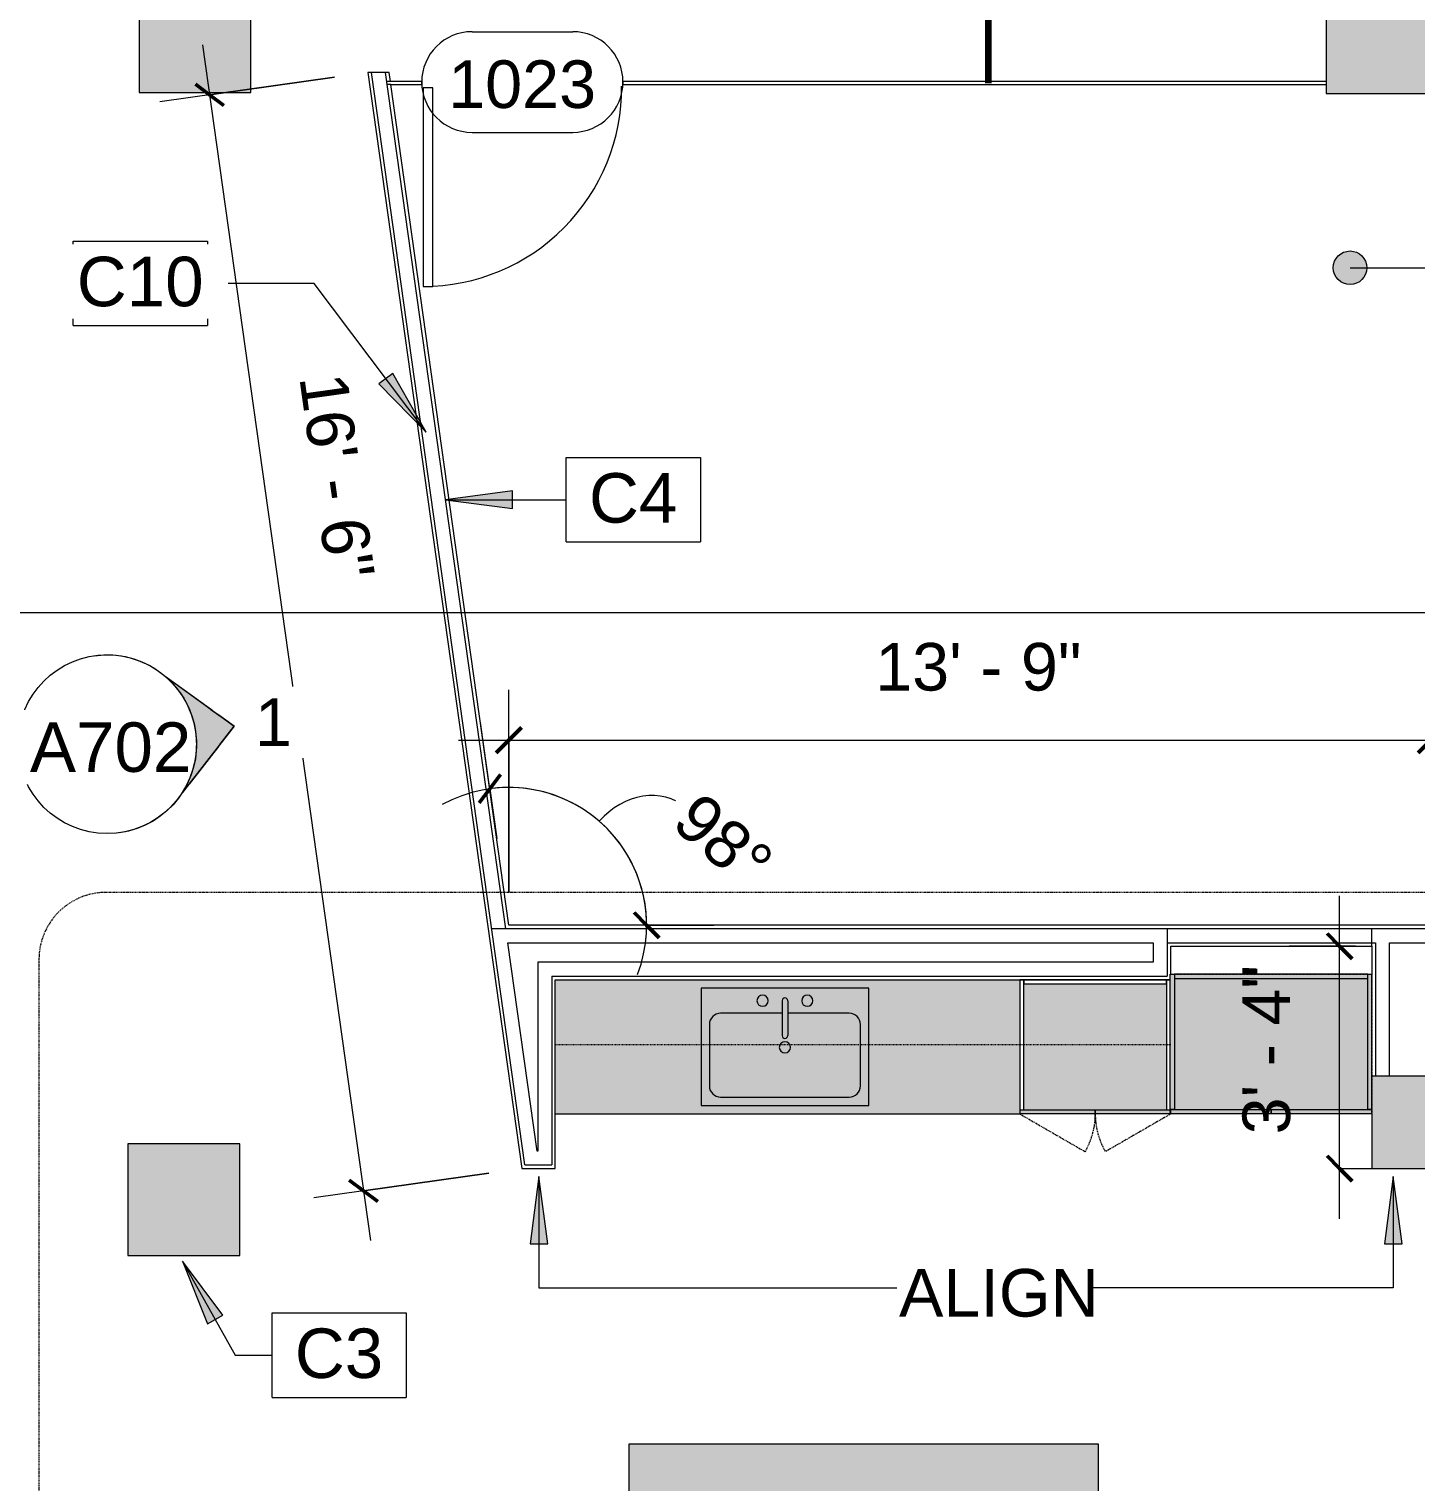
# Model space of a CAD drawing. Header units: inches. Extents: x 920 to 3811, y -644 to 2589.
# Drawn here: x 3422.3 to 3670.3, y 1480 to 1739.8 of the extents above; entities that cross this region are included whole.
import ezdxf

# ---------------------------------------------------------------- set-up
doc = ezdxf.new("R2010")
doc.units = ezdxf.units.IN
doc.header["$MEASUREMENT"] = 0
for name, pattern in [('Dash', [0.25, 0.125, -0.125]), ('Dash 1_8_', [0.25, 0.125, -0.125]), ('Dash Dot 3_16_', [0.3125, 0.1875, -0.0625, 0, -0.0625]), ('Hidden', [0.28125, 0.1875, -0.09375])]:
    doc.linetypes.add(name, pattern=pattern)
for name, color, linetype, lineweight in [('A-ANNO-DIMS', 211, 'Continuous', 9), ('A-ANNO-DIMS-96', 211, 'Continuous', 9), ('A-ANNO-KEYN', 231, 'Continuous', 9), ('A-ANNO-SYMB', 150, 'Continuous', 9), ('A-AREA-IDEN', 2, 'Continuous', 9), ('A-DETL', 90, 'Continuous', 9), ('A-DOOR', 31, 'Continuous', 13), ('A-DOOR-IDEN', 31, 'Continuous', 9), ('A-WALL', 113, 'Continuous', 13), ('A-WALL-IDEN', 211, 'Continuous', 9), ('G-ANNO-SYMB', 111, 'Continuous', 9), ('G-ANNO-TEXT', 231, 'Continuous', 9), ('I-WALL', 2, 'Continuous', 13), ('P-SANR-FIXT', 6, 'Continuous', 9), ('Q-CASE', 31, 'Continuous', 9), ('Q-CASE-HDLN', 31, 'Dash', 9), ('S-COLS', 52, 'Continuous', 13)]:
    doc.layers.add(name, color=color, linetype=linetype, lineweight=lineweight)
doc.styles.add('Arial', font='arial.ttf', dxfattribs={"height": 8.851796})
doc.styles.add('Swis721 Lt BT', font='swissl.ttf', dxfattribs={"height": 8.514638})
doc.dimstyles.new('OTJ_-_3_32__Linear__1_2__Tolerance', dxfattribs={"dimscale": 12, "dimtxt": 9, "dimasz": 0.375, "dimexe": 0.75, "dimexo": 0.5, "dimgap": 0.5, "dimtad": 1, "dimdec": 1, "dimrnd": 0.5, "dimzin": 3, "dimdsep": 46, "dimlunit": 4, "dimtxsty": 'Swis721 Lt BT', "dimblk1": 'OBLIQUE', "dimblk2": 'OBLIQUE', "dimsah": 1, "dimcen": 0.09, "dimdle": 0.75, "dimazin": 0, "dimtfac": 1, "dimtdec": 4, "dimtix": 1, "dimtmove": 0, "dimatfit": 3, "dimfxl": 1, "dimtvp": 1, "dimfrac": 2, "dimtolj": 1, "dimtzin": 0, "dimarcsym": 2})
doc.dimstyles.new('OTJ_-_3_32__Linear__1_2__Tolerance_1', dxfattribs={"dimscale": 12, "dimtxt": 9, "dimasz": 0.375, "dimexe": 0.75, "dimexo": 0.5, "dimgap": 0.5, "dimtad": 1, "dimdec": 1, "dimrnd": 0.5, "dimzin": 3, "dimdsep": 46, "dimlunit": 4, "dimtxsty": 'Swis721 Lt BT', "dimblk1": 'OBLIQUE', "dimblk2": 'OBLIQUE', "dimsah": 1, "dimcen": 0.09, "dimdle": 0.75, "dimazin": 0, "dimtfac": 1, "dimtdec": 4, "dimtix": 1, "dimtmove": 2, "dimatfit": 3, "dimfxl": 1, "dimtvp": 1, "dimfrac": 2, "dimtolj": 1, "dimtzin": 0, "dimarcsym": 2})
doc.dimstyles.new('OTJ_-_Angular_-_3_32__Nearest_Whole_Degree_Tolerance_8', dxfattribs={"dimscale": 12, "dimtxt": 9, "dimasz": 0.375, "dimexe": 0.75, "dimexo": 0.5, "dimgap": 0.5, "dimtad": 1, "dimdec": 1, "dimrnd": 0.5, "dimzin": 3, "dimdsep": 46, "dimlunit": 4, "dimtxsty": 'Swis721 Lt BT', "dimblk1": 'OBLIQUE', "dimblk2": 'OBLIQUE', "dimsah": 1, "dimcen": 0.09, "dimdle": 0.75, "dimadec": 0, "dimazin": 2, "dimtfac": 1, "dimtdec": 4, "dimtix": 1, "dimtmove": 1, "dimatfit": 3, "dimfxl": 1, "dimtvp": 1, "dimtfill": 1, "dimfrac": 2, "dimtolj": 1, "dimtzin": 0, "dimarcsym": 2})

# ---------------------------------------------------------------- blocks, each defined once
blk = doc.blocks.new('Concrete-Rectangular-Column - 20 X 20-5040037-ELEVATION 10 -')
at = {"layer": 'S-COLS'}
blk.add_hatch(color=10, dxfattribs=at).paths.add_polyline_path([(10, -10), (10, 10), (-10, 10), (-10, -10)], flags=0)
at = {"layer": 'S-COLS', "color": 8, "lineweight": 20}
for p, q in [((10, 10), (-10, 10)), ((-10, 10), (-10, -10)), ((10, -10), (10, 10)), ((-10, -10), (10, -10))]:
    blk.add_line(p, q, dxfattribs=at)
blk = doc.blocks.new('Concrete-Rectangular-Column - 20 X 20-V1-ELEVATION 10 -')
at = {"layer": 'S-COLS'}
blk.add_hatch(color=10, dxfattribs=at).paths.add_polyline_path([(10, -10), (10, 10), (-10, 10), (-10, -10)], flags=0)
at = {"layer": 'S-COLS', "color": 8, "lineweight": 20}
for p, q in [((10, 10), (-10, 10)), ((-10, 10), (-10, -10)), ((10, -10), (10, 10)), ((-10, -10), (10, -10))]:
    blk.add_line(p, q, dxfattribs=at)
blk = doc.blocks.new('Concrete-Rectangular-Column - 15 x 16_5-5034465-ELEVATION 10 -')
at = {"layer": 'S-COLS'}
blk.add_hatch(color=10, dxfattribs=at).paths.add_polyline_path([(-7.5, -8.25), (7.5, -8.25), (7.5, 8.25), (-7.5, 8.25), (-7.5, 1.5)], flags=0)
at = {"layer": 'S-COLS', "color": 8, "lineweight": 20}
for p, q in [((7.5, 8.25), (-7.5, 8.25)), ((7.5, -8.25), (7.5, 8.25)), ((-7.5, 1.5), (-7.5, -8.25)), ((-7.5, -8.25), (7.5, -8.25))]:
    blk.add_line(p, q, dxfattribs=at)
blk = doc.blocks.new('Concrete-Rectangular-Column - 24 x 30-4406399-ELEVATION 10 -')
at = {"layer": 'S-COLS'}
blk.add_hatch(color=10, dxfattribs=at).paths.add_polyline_path([(12, -15), (12, 15), (-12, 15), (-12, -15)], flags=0)
at = {"layer": 'S-COLS', "color": 8, "lineweight": 20}
for p, q in [((12, 15), (-12, 15)), ((-12, 15), (-12, -15)), ((12, -15), (12, 15)), ((-12, -15), (12, -15))]:
    blk.add_line(p, q, dxfattribs=at)
blk = doc.blocks.new('C-Counter Top-no backsplash - 34_ HEIGHT-5730538-ELEVATION 10 -')
at = {"layer": 'Q-CASE'}
h = blk.add_hatch(color=50, dxfattribs=at)
h.paths.add_polyline_path([(35.82, -23), (35.82, 1), (-47.26, 1), (-47.26, -23), (25.9, -23)], flags=0)
h.paths.add_polyline_path([(62.07, -22.25), (62.07, 0.25), (36.57, 0.25), (36.57, -22.25), (59.69, -22.25)], flags=0)
blk.add_line((-47.26, -23), (35.82, -23), dxfattribs=at)
blk = doc.blocks.new('Single Glass_All Glass_Frameless - 3_-0_x8_-0_-4752845-ELEVATION 10 -')
at = {"layer": 'A-DOOR'}
for p, q in [((19.99, 36.46), (19.99, 0.96)), ((21.74, 36.46), (19.99, 36.46)), ((21.74, 0.96), (21.74, 36.46)), ((19.99, 0.96), (21.74, 0.96))]:
    blk.add_line(p, q, dxfattribs=at)
at = {"layer": 'A-DOOR', "lineweight": 9}
blk.add_arc((21.74, 0.96), 35.5, 90, 180.5, dxfattribs=at)
blk = doc.blocks.new('Sink Kitchen-Single - 30_ x 21_-4270808-ELEVATION 10 -')
at = {"layer": 'P-SANR-FIXT'}
for p, q in [((15.62, 10.59), (-14.38, 10.59)), ((-14.38, 10.59), (-14.38, -10.41)), ((15.62, -10.41), (15.62, 10.59)), ((0.12, 8.34), (0.12, 2.09)), ((1.12, 8.34), (1.12, 2.09)), ((0.12, 6.09), (-10.88, 6.09)), ((12.12, 6.09), (1.12, 6.09)), ((-12.88, 4.09), (-12.88, -6.91)), ((14.12, -6.91), (14.12, 4.09)), ((-10.88, -8.91), (12.12, -8.91)), ((-14.38, -10.41), (15.62, -10.41))]:
    blk.add_line(p, q, dxfattribs=at)
for centre, radius, start, end in [((-3.38, 8.34), 1, 360, 180), ((-3.38, 8.34), 1, 180, 0), ((0.62, 8.34), 0.5, 360, 180), ((4.62, 8.34), 1, 360, 180), ((4.62, 8.34), 1, 180, 360), ((-10.88, 4.09), 2, 90, 180), ((12.12, 4.09), 2, 360, 90), ((0.62, 0), 1, 360, 180), ((0.62, 0), 1, 180, 0), ((0.62, 2.09), 0.5, 180, 0), ((-10.88, -6.91), 2, 180, 270), ((12.12, -6.91), 2, 270, 0)]:
    blk.add_arc(centre, radius, start, end, dxfattribs=at)
blk = doc.blocks.new('CW Cupbd Combined - Oven Tower 84_h x 24_d _2 Microwaves_-6288481-ELEVATION 10 -')
at = {"layer": 'Q-CASE'}
for points in [[(2.75, -26.36), (15.5, -26.36), (15.5, -25.61), (2, -25.61), (2, -26.36)], [(15.5, -26.36), (28.9, -26.36), (28.9, -25.61), (15.5, -25.61)]]:
    blk.add_hatch(color=50, dxfattribs=at).paths.add_polyline_path(points, flags=0)
at = {"layer": 'Q-CASE', "lineweight": 20}
for p, q in [((2.75, -2.36), (2, -2.36)), ((2, -2.36), (2, -25.61)), ((2.75, -25.61), (2.75, -2.36)), ((28.25, -2.36), (2.75, -2.36)), ((2.75, -2.36), (2.75, -3.11)), ((28.9, -2.36), (28.25, -2.36)), ((28.25, -2.36), (28.25, -25.61)), ((28.25, -3.11), (28.25, -2.36)), ((2.75, -3.11), (28.25, -3.11))]:
    blk.add_line(p, q, dxfattribs=at)
at = {"layer": 'Q-CASE'}
for p, q in [((2, -25.61), (15.5, -25.61)), ((2, -25.61), (2, -26.36)), ((15.5, -26.36), (15.5, -25.61)), ((15.5, -25.61), (29, -25.61)), ((15.5, -25.61), (15.5, -26.36)), ((29, -26.36), (29, -25.61)), ((15.5, -26.36), (2, -26.36)), ((29, -26.36), (15.5, -26.36))]:
    blk.add_line(p, q, dxfattribs=at)
at = {"layer": 'Q-CASE', "linetype": 'Hidden'}
for p, q in [((2, -26.36), (13.69, -33.11)), ((29, -26.36), (17.3, -33.11))]:
    blk.add_line(p, q, dxfattribs=at)
for centre, start, end in [((2, -26.36), 330, 0.5), ((29, -26.36), 179.5, 210)]:
    blk.add_arc(centre, 13.5, start, end, dxfattribs=at)
blk = doc.blocks.new('Casework 1 - Casework 1-5380903-ELEVATION 10 -')
at = {"layer": 'Q-CASE'}
blk.add_hatch(color=50, dxfattribs=at).paths.add_polyline_path([(6068.48, 1426.72), (6152.48, 1426.72), (6152.48, 1486.72), (6068.48, 1486.72)], flags=0)
for p, q in [((6152.48, 1486.72), (6068.48, 1486.72)), ((6068.48, 1486.72), (6068.48, 1426.72)), ((6152.48, 1426.72), (6152.48, 1486.72)), ((6068.48, 1426.72), (6152.48, 1426.72))]:
    blk.add_line(p, q, dxfattribs=at)
blk = doc.blocks.new('CW Cupbd Ohead - 22_h x 25_d - 2 Doors-6283917-ELEVATION 10 -')
at = {"layer": 'Q-CASE'}
for points in [[(2, -26.57), (2.75, -26.57), (2.75, -2.36), (2, -2.36), (2, -3.36)], [(37.34, -3.11), (37.34, -2.36), (2.75, -2.36), (2.75, -3.11), (15.25, -3.11)], [(38.09, -26.57), (38.09, -2.36), (37.34, -2.36), (37.34, -26.57)], [(2.75, -26.57), (37.34, -26.57), (37.34, -3.11), (2.75, -3.11), (2.75, -3.36)], [(15.25, -27.36), (20.04, -27.36), (20.04, -26.57), (2, -26.61), (2, -27.36), (2.75, -27.36)], [(38.09, -27.36), (38.09, -26.57), (20.04, -26.57), (20.04, -27.36), (37.34, -27.36)]]:
    blk.add_hatch(color=50, dxfattribs=at).paths.add_polyline_path(points, flags=0)
for p, q in [((2, -2.36), (2.75, -2.36)), ((2, -26.57), (2, -2.36)), ((2.75, -2.36), (2.75, -26.57)), ((37.34, -2.36), (2.75, -2.36)), ((37.34, -2.36), (38.09, -2.36)), ((37.34, -26.57), (37.34, -2.36)), ((38.09, -26.57), (38.09, -2.36)), ((2.75, -3.11), (37.34, -3.11)), ((2, -26.57), (20.04, -26.57)), ((2, -26.57), (2, -27.36)), ((2.75, -26.57), (2, -26.57)), ((20.04, -27.36), (2, -27.36)), ((20.04, -27.36), (20.04, -26.57)), ((20.04, -26.57), (38.09, -26.57)), ((20.04, -26.57), (20.04, -27.36)), ((38.09, -27.36), (20.04, -27.36)), ((38.09, -26.57), (37.34, -26.57)), ((38.09, -27.36), (38.09, -26.57))]:
    blk.add_line(p, q, dxfattribs=at)
at = {"layer": 'Q-CASE-HDLN'}
for p, q in [((2, -27.36), (2, -2.36)), ((2, -2.36), (38.09, -2.36)), ((38.09, -2.36), (38.09, -27.36)), ((38.09, -27.36), (2, -27.36))]:
    blk.add_line(p, q, dxfattribs=at)
blk = doc.blocks.new('Door Tag - Door Tag-41184-ELEVATION 10 -')
at = {"layer": 'A-DOOR-IDEN'}
for p, q in [((-0.09375, 0.09375), (0.09375, 0.09375)), ((-0.09375, -0.09375), (0.09375, -0.09375))]:
    blk.add_line(p, q, dxfattribs=at)
for centre, start, end in [((-0.09375, 0), 90, 270), ((0.09375, 0), 270, 90)]:
    blk.add_arc(centre, 0.09375, start, end, dxfattribs=at)
blk = doc.blocks.new('DIMBLOCK17-ELEVATION 10 -')
at = {"layer": 'A-ANNO-DIMS-96'}
for p, q in [((3504.66, 1603.93), (3502.99, 1615.81)), ((3504.66, 1603.93), (3505.91, 1595.02)), ((3532.72, 1579.53), (3523.72, 1579.53)), ((3532.72, 1579.53), (3532.72, 1579.53)), ((3532.72, 1579.53), (3544.72, 1579.53))]:
    blk.add_line(p, q, dxfattribs=at)
at = {"layer": 'A-ANNO-DIMS-96', "lineweight": 50}
for p, q in [((3504.66, 1603.93), (3506.57, 1606.47)), ((3504.66, 1603.93), (3502.74, 1601.39)), ((3532.72, 1579.53), (3530.47, 1581.78)), ((3532.72, 1579.53), (3534.97, 1577.28))]:
    blk.add_line(p, q, dxfattribs=at)
at = {"layer": 'A-ANNO-DIMS-96'}
for start, end in [(339.0719, 118.9281), (0, 98)]:
    blk.add_arc((3508.08, 1579.53), 24.64, start, end, dxfattribs=at)
blk.add_ellipse((3531.83, 1591.54), major_axis=(7.87, 9.05), ratio=0.83734, start_param=0, end_param=1.570796, dxfattribs=at)
at = {"layer": 'A-ANNO-DIMS-96', "color": 0, "insert": (3542.47, 1603.78), "char_height": 8.515, "width": 19.7143, "attachment_point": 1, "rotation": 319, "line_spacing_factor": 1.00667, "style": 'Swis721 Lt BT', "bg_fill": 3, "box_fill_scale": 1.25, "bg_fill_color": 0, "bg_fill_transparency": 0}
blk.add_mtext('98°', dxfattribs=at)
blk = doc.blocks.new('_Oblique')
at = {"color": 0, "linetype": 'ByBlock', "lineweight": -2}
blk.add_line((-0.5, -0.5), (0.5, 0.5), dxfattribs=at)
blk = doc.blocks.new('DIMBLOCK18-ELEVATION 10 -')
at = {"layer": 'A-ANNO-DIMS-96'}
for p, q in [((3453.29, 1736.96), (3483.34, 1523.14)), ((3476.92, 1731.19), (3445.63, 1726.8)), ((3454.54, 1728.05), (3476.92, 1731.19)), ((3504.47, 1535.19), (3473.17, 1530.8)), ((3482.08, 1532.05), (3504.47, 1535.19))]:
    blk.add_line(p, q, dxfattribs=at)
at = {"layer": 'A-ANNO-DIMS-96', "lineweight": 50}
for p, q in [((3454.54, 1728.05), (3452, 1729.96)), ((3454.54, 1728.05), (3457.08, 1726.13)), ((3482.08, 1532.05), (3479.54, 1533.96)), ((3482.08, 1532.05), (3484.63, 1530.13))]:
    blk.add_line(p, q, dxfattribs=at)
at = {"layer": 'A-ANNO-DIMS-96', "color": 0, "insert": (3479.01, 1678.72), "char_height": 8.515, "width": 40.6286, "attachment_point": 1, "rotation": 278, "line_spacing_factor": 1.00667, "style": 'Swis721 Lt BT'}
blk.add_mtext('16\' - 6"', dxfattribs=at)
blk = doc.blocks.new('Keynote Tag - Keynote Number - Boxed-135510-ELEVATION 10 -')
at = {"layer": 'A-ANNO-KEYN'}
for p, q in [((-0.125, -0.0792), (-0.125, 0.0781)), ((-0.125, 0.0781), (0.125, 0.0781)), ((0.125, 0.0781), (0.125, -0.0792)), ((-0.125, -0.0792), (0.125, -0.0792))]:
    blk.add_line(p, q, dxfattribs=at)
blk = doc.blocks.new('DIMBLOCK44-ELEVATION 10 -')
at = {"layer": 'A-ANNO-DIMS-96'}
for p, q in [((3508.08, 1585.53), (3508.08, 1621.64)), ((3672.95, 1610.78), (3672.95, 1621.64)), ((3499.08, 1612.64), (3681.95, 1612.64)), ((3508.08, 1612.64), (3508.08, 1585.53)), ((3672.95, 1612.64), (3672.95, 1610.78))]:
    blk.add_line(p, q, dxfattribs=at)
at = {"layer": 'A-ANNO-DIMS-96', "lineweight": 50}
for p, q in [((3508.08, 1612.64), (3510.33, 1614.89)), ((3672.95, 1612.64), (3675.2, 1614.89)), ((3508.08, 1612.64), (3505.83, 1610.39)), ((3672.95, 1612.64), (3670.7, 1610.39))]:
    blk.add_line(p, q, dxfattribs=at)
at = {"layer": 'A-ANNO-DIMS-96', "color": 0, "insert": (3573.59, 1630.01), "char_height": 8.515, "width": 40.6286, "attachment_point": 1, "line_spacing_factor": 1.00667, "style": 'Swis721 Lt BT'}
blk.add_mtext('13\' - 9"', dxfattribs=at)
blk = doc.blocks.new('DIMBLOCK45-ELEVATION 10 -')
at = {"layer": 'A-ANNO-DIMS-96'}
for p, q in [((3656.66, 1527.03), (3656.66, 1584.78)), ((3659.48, 1575.78), (3647.66, 1575.78)), ((3656.66, 1575.78), (3659.48, 1575.78)), ((3656.45, 1536.03), (3665.66, 1536.03)), ((3656.66, 1536.03), (3656.45, 1536.03))]:
    blk.add_line(p, q, dxfattribs=at)
at = {"layer": 'A-ANNO-DIMS-96', "lineweight": 50}
for p, q in [((3656.66, 1575.78), (3654.41, 1578.03)), ((3656.66, 1575.78), (3658.91, 1573.53)), ((3656.66, 1536.03), (3654.41, 1538.28)), ((3656.66, 1536.03), (3658.91, 1533.78))]:
    blk.add_line(p, q, dxfattribs=at)
at = {"layer": 'A-ANNO-DIMS-96', "color": 0, "insert": (3639.29, 1542.12), "char_height": 8.515, "width": 33.0857, "attachment_point": 1, "rotation": 90, "line_spacing_factor": 1.00667, "style": 'Swis721 Lt BT'}
blk.add_mtext('3\' - 4"', dxfattribs=at)
blk = doc.blocks.new('Elevation - Filled Arrow 2-347888-ELEVATION 10 -')
at = {"layer": 'G-ANNO-SYMB'}
blk.add_circle((0, 0), 0.1664, dxfattribs=at)
blk = doc.blocks.new('Elevation - Filled Arrow-151867-ELEVATION 10 -')
at = {"layer": 'G-ANNO-SYMB'}
h = blk.add_hatch(color=256, dxfattribs=at)
edge = h.paths.add_edge_path(flags=0)
edge.add_line((0, 0.2393), (0.1103, 0.1247))
edge.add_arc((-0.0002, -0.0002), 0.1667, 48.498, 130.5571)
edge.add_line((-0.1085, 0.1265), (0, 0.2393))
for p, q in [((0, 0.2393), (-0.1085, 0.1265)), ((-0.1084, 0.1266), (0, 0.2393)), ((0, 0.2393), (-0.1084, 0.1266)), ((0, 0.2393), (0.11, 0.1249)), ((0.1103, 0.1247), (0, 0.2393))]:
    blk.add_line(p, q, dxfattribs=at)
blk.add_arc((-0.0002, -0.0002), 0.1667, 48.498, 130.5571, dxfattribs=at)
blk.add_ellipse((-0.0002, -0.0001), major_axis=(-0.1667, 0), ratio=0.999376, start_param=3.141593, end_param=6.283185, dxfattribs=at)

msp = doc.modelspace()

# ---------------------------------------------------------------- hatches: boundary and pattern name
at = {"layer": 'A-ANNO-KEYN'}
for points in [[(3493.28, 1667.69), (3487.32, 1678.23), (3484.8, 1676.33)], [(3496.75, 1655.61), (3508.75, 1654.03), (3508.75, 1657.19)], [(3449.68, 1519.48), (3454.18, 1508.25), (3456.93, 1509.79)]]:
    msp.add_hatch(color=256, dxfattribs=at).paths.add_polyline_path(points, flags=0)
at = {"layer": 'A-AREA-IDEN'}
h = msp.add_hatch(color=256, dxfattribs=at)
edge = h.paths.add_edge_path(flags=0)
edge.add_arc((3658.53, 1697.11), 3, 0, 360)
at = {"layer": 'G-ANNO-TEXT'}
for points in [[(3513.44, 1534.58), (3511.86, 1522.58), (3515.02, 1522.58)], [(3666.24, 1534.58), (3664.66, 1522.58), (3667.82, 1522.58)]]:
    msp.add_hatch(color=7, dxfattribs=at).paths.add_polyline_path(points, flags=0)

# ---------------------------------------------------------------- linework, layer by layer
at = {"layer": 'A-ANNO-KEYN'}
for p, q in [((3473.25, 1694.31), (3454.16, 1694.31)), ((3493.28, 1667.69), (3473.25, 1694.31)), ((3487.32, 1678.23), (3484.8, 1676.33)), ((3484.8, 1676.33), (3493.28, 1667.69)), ((3493.28, 1667.69), (3487.32, 1678.23)), ((3508.75, 1657.19), (3496.75, 1655.61)), ((3496.75, 1655.61), (3508.75, 1654.03)), ((3496.75, 1655.61), (3518.34, 1655.61)), ((3508.75, 1654.03), (3508.75, 1657.19)), ((3449.68, 1519.48), (3454.18, 1508.25)), ((3456.93, 1509.79), (3449.68, 1519.48)), ((3449.68, 1519.48), (3459.13, 1502.64)), ((3454.18, 1508.25), (3456.93, 1509.79)), ((3459.13, 1502.64), (3465.73, 1502.64))]:
    msp.add_line(p, q, dxfattribs=at)
at = {"layer": 'A-ANNO-SYMB', "linetype": 'Dash Dot 3_16_'}
msp.add_line((3424.03, 1573.4), (3424.03, 1283.97), dxfattribs=at)
msp.add_arc((3436.03, 1573.4), 12, 90, 180, dxfattribs=at)
at = {"layer": 'A-AREA-IDEN'}
for p, q in [((3658.53, 1697.11), (3760.49, 1697.11)), ((3345.13, 1635.44), (3760.49, 1635.44))]:
    msp.add_line(p, q, dxfattribs=at)
msp.add_circle((3658.53, 1697.11), 3, dxfattribs=at)
at = {"layer": 'A-DETL', "linetype": 'Dash 1_8_'}
msp.add_line((3626.45, 1558.15), (3516.37, 1558.15), dxfattribs=at)
at = {"layer": 'A-WALL'}
for p, q in [((3510.95, 1536.65), (3483.5, 1732.03)), ((3507.54, 1578.9), (3486.02, 1732.03)), ((3486.88, 1730.4), (3486.25, 1730.4)), ((3486.95, 1729.9), (3486.32, 1729.9)), ((3672.95, 1578.9), (3505.02, 1578.9)), ((3625.83, 1578.9), (3625.83, 1570.4)), ((3662.45, 1575.78), (3662.45, 1578.9)), ((3625.83, 1576.4), (3663.08, 1576.4)), ((3663.08, 1576.4), (3663.08, 1552.53)), ((3515.74, 1570.4), (3515.74, 1536.65)), ((3515.74, 1570.4), (3625.83, 1570.4)), ((3510.95, 1536.65), (3515.74, 1536.65))]:
    msp.add_line(p, q, dxfattribs=at)
at = {"layer": 'A-WALL-IDEN'}
msp.add_line((3593.84, 1730.15), (3593.84, 1742.31), dxfattribs=at)
at = {"layer": 'A-WALL-IDEN', "lineweight": 90}
msp.add_line((3593.84, 1730.15), (3593.84, 1742.15), dxfattribs=at)
at = {"layer": 'G-ANNO-TEXT', "color": 7}
for p, q in [((3513.44, 1534.58), (3511.86, 1522.58)), ((3515.02, 1522.58), (3513.44, 1534.58)), ((3513.44, 1534.58), (3513.44, 1514.67)), ((3666.24, 1534.58), (3664.66, 1522.58)), ((3667.82, 1522.58), (3666.24, 1534.58)), ((3666.24, 1534.58), (3666.24, 1514.67)), ((3511.86, 1522.58), (3515.02, 1522.58)), ((3664.66, 1522.58), (3667.82, 1522.58)), ((3513.44, 1514.67), (3577.49, 1514.67)), ((3666.24, 1514.67), (3611.81, 1514.67))]:
    msp.add_line(p, q, dxfattribs=at)
at = {"layer": 'I-WALL'}
for p, q in [((3482.87, 1732.03), (3510.41, 1536.03)), ((3486.65, 1732.03), (3482.87, 1732.03)), ((3486.88, 1730.4), (3486.65, 1732.03)), ((3492.49, 1730.4), (3486.88, 1730.4)), ((3508.08, 1579.53), (3486.95, 1729.9)), ((3486.95, 1729.9), (3492.49, 1729.9)), ((3492.49, 1729.9), (3492.49, 1730.4)), ((3654.28, 1730.4), (3528.49, 1730.4)), ((3528.49, 1730.4), (3528.49, 1729.9)), ((3528.49, 1729.9), (3654.28, 1729.9)), ((3672.95, 1579.53), (3508.08, 1579.53)), ((3507.89, 1576.4), (3623.33, 1576.4)), ((3513.13, 1539.15), (3507.89, 1576.4)), ((3623.33, 1576.4), (3623.33, 1572.9)), ((3626.45, 1570.78), (3626.45, 1575.78)), ((3626.45, 1575.78), (3662.45, 1575.78)), ((3662.45, 1575.78), (3662.45, 1570.78)), ((3665.58, 1552.53), (3665.58, 1576.4)), ((3665.58, 1576.4), (3672.95, 1576.4)), ((3513.24, 1572.9), (3513.24, 1539.15)), ((3623.33, 1572.9), (3513.24, 1572.9)), ((3516.37, 1536.03), (3516.37, 1569.78)), ((3516.37, 1569.78), (3626.36, 1569.78)), ((3513.24, 1539.15), (3513.13, 1539.15)), ((3510.41, 1536.03), (3516.37, 1536.03))]:
    msp.add_line(p, q, dxfattribs=at)

# ---------------------------------------------------------------- block references
at = {"layer": 'A-ANNO-KEYN', "xscale": 95.99999999999994, "yscale": 95.99999999999994, "zscale": 95.99999999999994}
for p in [(3442.16, 1694.37), (3530.34, 1655.67), (3477.73, 1502.7)]:
    msp.add_blockref('Keynote Tag - Keynote Number - Boxed-135510-ELEVATION 10 -', p, dxfattribs=at)
at = {"layer": 'A-DOOR', "rotation": 180}
msp.add_blockref('Single Glass_All Glass_Frameless - 3_-0_x8_-0_-4752845-ELEVATION 10 -', (3514.49, 1730.24), dxfattribs=at)
at = {"layer": 'A-DOOR-IDEN', "xscale": 95.99999999999994, "yscale": 95.99999999999994, "zscale": 95.99999999999994}
msp.add_blockref('Door Tag - Door Tag-41184-ELEVATION 10 -', (3510.49, 1730.33), dxfattribs=at)
at = {"layer": 'G-ANNO-SYMB', "xscale": 95.99999999999996, "yscale": 95.99999999999996, "zscale": 95.99999999999996, "rotation": 7.999999999999296}
msp.add_blockref('Elevation - Filled Arrow 2-347888-ELEVATION 10 -', (3436.22, 1611.91), dxfattribs=at)
at = {"layer": 'P-SANR-FIXT'}
msp.add_blockref('Sink Kitchen-Single - 30_ x 21_-4270808-ELEVATION 10 -', (3556.83, 1557.69), dxfattribs=at)
at = {"layer": 'Q-CASE'}
for name, p in [('C-Counter Top-no backsplash - 34_ HEIGHT-5730538-ELEVATION 10 -', (3563.63, 1568.78)), ('CW Cupbd Combined - Oven Tower 84_h x 24_d _2 Microwaves_-6288481-ELEVATION 10 -', (3597.46, 1572.14)), ('CW Cupbd Ohead - 22_h x 25_d - 2 Doors-6283917-ELEVATION 10 -', (3624.36, 1573.14)), ('Casework 1 - Casework 1-5380903-ELEVATION 10 -', (-2538.94, 0))]:
    msp.add_blockref(name, p, dxfattribs=at)
at = {"layer": 'S-COLS', "color": 55}
for name, p in [('Concrete-Rectangular-Column - 24 x 30-4406399-ELEVATION 10 -', (3666.28, 1743.28)), ('Concrete-Rectangular-Column - 20 X 20-V1-ELEVATION 10 -', (3451.95, 1738.44)), ('Concrete-Rectangular-Column - 15 x 16_5-5034465-ELEVATION 10 -', (3669.95, 1544.28)), ('Concrete-Rectangular-Column - 20 X 20-5040037-ELEVATION 10 -', (3449.95, 1530.44))]:
    msp.add_blockref(name, p, dxfattribs=at)

# ---------------------------------------------------------------- texts
at = {"layer": 'A-DOOR-IDEN', "insert": (3510.45, 1734.2), "char_height": 8.515, "width": 30.24, "attachment_point": 2, "line_spacing_factor": 1.00667, "style": 'Swis721 Lt BT'}
msp.add_mtext('1023', dxfattribs=at)
at = {"layer": 'G-ANNO-TEXT', "color": 7, "insert": (3577.86, 1518.05), "char_height": 8.515, "width": 40.284, "attachment_point": 1, "line_spacing_factor": 1.00667, "style": 'Swis721 Lt BT'}
msp.add_mtext('ALIGN', dxfattribs=at)

# ---------------------------------------------------------------- dimensions: what is measured, and where the dimension line sits
at = {"layer": 'A-ANNO-DIMS'}
dim = msp.add_linear_dim(base=(3656.65739233, 1575.77895855), p1=(3662.45097738, 1536.02895855), p2=(3653.47541182, 1575.77895855), angle=90, dimstyle='OTJ_-_3_32__Linear__1_2__Tolerance', override={"dimpost": '<>', "dimfxl": 40.750746}, dxfattribs=at)
dim.commit()
dim.dimension.update_dxf_attribs({"geometry": 'DIMBLOCK45-ELEVATION 10 -', "text_midpoint": (3646.28157367, 1555.90395855)})

# ---------------------------------------------------------------- next in the draw order: texts
at = {"layer": 'A-ANNO-KEYN', "char_height": 8.852, "width": 18.792, "attachment_point": 2, "line_spacing_factor": 0.938532, "style": 'Arial', "bg_fill": 3, "box_fill_scale": 1.25, "bg_fill_color": 0, "bg_fill_transparency": 0}
for s, insert in [('C4', (3530.31, 1660.38)), ('C3', (3477.7, 1507.41))]:
    msp.add_mtext(s, dxfattribs=dict(at, insert=insert))

# ---------------------------------------------------------------- next in the draw order: dimensions: what is measured, and where the dimension line sits
at = {"layer": 'A-ANNO-DIMS'}
dim = msp.add_angular_dim_3p(base=(3518.37, 1601.92), center=(3508.08, 1579.53), p1=(3550.72, 1579.53), p2=(3502.15, 1621.75), dimstyle='OTJ_-_Angular_-_3_32__Nearest_Whole_Degree_Tolerance_8', override={"dimpost": '<>', "dimfxl": 64.361138}, dxfattribs=at)
dim.commit()
dim.dimension.update_dxf_attribs({"geometry": 'DIMBLOCK17-ELEVATION 10 -', "text_midpoint": (3546.19, 1593.03), "dimtype": 165, "text_rotation": 319})

# ---------------------------------------------------------------- next in the draw order: linework, layer by layer
at = {"layer": 'A-ANNO-SYMB', "linetype": 'Dash Dot 3_16_'}
msp.add_line((3730.45, 1585.4), (3436.03, 1585.4), dxfattribs=at)

# ---------------------------------------------------------------- next in the draw order: dimensions: what is measured, and where the dimension line sits
at = {"layer": 'A-ANNO-DIMS'}
dim = msp.add_linear_dim(base=(3482.08, 1532.05), p1=(3482.87, 1732.03), p2=(3510.41, 1536.03), angle=278, dimstyle='OTJ_-_3_32__Linear__1_2__Tolerance_1', override={"dimpost": '<>', "dimfxl": 197.926204}, dxfattribs=at)
dim.commit()
dim.dimension.update_dxf_attribs({"geometry": 'DIMBLOCK18-ELEVATION 10 -', "text_midpoint": (3476.22, 1657.82), "dimtype": 160, "text_rotation": 278})
dim = msp.add_linear_dim(base=(3672.95, 1612.64), p1=(3508.08, 1579.53), p2=(3672.95, 1604.78), dimstyle='OTJ_-_3_32__Linear__1_2__Tolerance', override={"dimpost": '<>', "dimfxl": 166.78873}, dxfattribs=at)
dim.commit()
dim.dimension.update_dxf_attribs({"geometry": 'DIMBLOCK44-ELEVATION 10 -', "text_midpoint": (3590.52, 1623.01)})

# ---------------------------------------------------------------- next in the draw order: texts
at = {"layer": 'A-ANNO-KEYN', "insert": (3442.14, 1699.08), "char_height": 8.852, "width": 27, "attachment_point": 2, "line_spacing_factor": 0.938532, "style": 'Arial', "bg_fill": 3, "box_fill_scale": 1.25, "bg_fill_color": 0, "bg_fill_transparency": 0}
msp.add_mtext('C10', dxfattribs=at)
at = {"layer": 'G-ANNO-SYMB', "insert": (3436.85, 1615.81), "char_height": 8.852, "width": 34.452, "attachment_point": 2, "line_spacing_factor": 0.938532, "style": 'Arial', "bg_fill": 3, "box_fill_scale": 1.25, "bg_fill_color": 0, "bg_fill_transparency": 0}
msp.add_mtext('A702', dxfattribs=at)

# ---------------------------------------------------------------- next in the draw order: block references
at = {"layer": 'G-ANNO-SYMB', "extrusion": (0, 0, -1), "xscale": 95.99999999999994, "yscale": 95.99999999999994, "zscale": 95.99999999999994, "rotation": 82.00000000000064}
msp.add_blockref('Elevation - Filled Arrow-151867-ELEVATION 10 -', (-3436.22, 1611.91), dxfattribs=at)

# ---------------------------------------------------------------- next in the draw order: texts
at = {"layer": 'G-ANNO-SYMB', "insert": (3465.96, 1620.09), "char_height": 8.51, "width": 7.56, "attachment_point": 2, "line_spacing_factor": 1.00667, "style": 'Swis721 Lt BT', "bg_fill": 3, "box_fill_scale": 1.25, "bg_fill_color": 0, "bg_fill_transparency": 0}
msp.add_mtext('1', dxfattribs=at)

doc.saveas('drawing.dxf')
